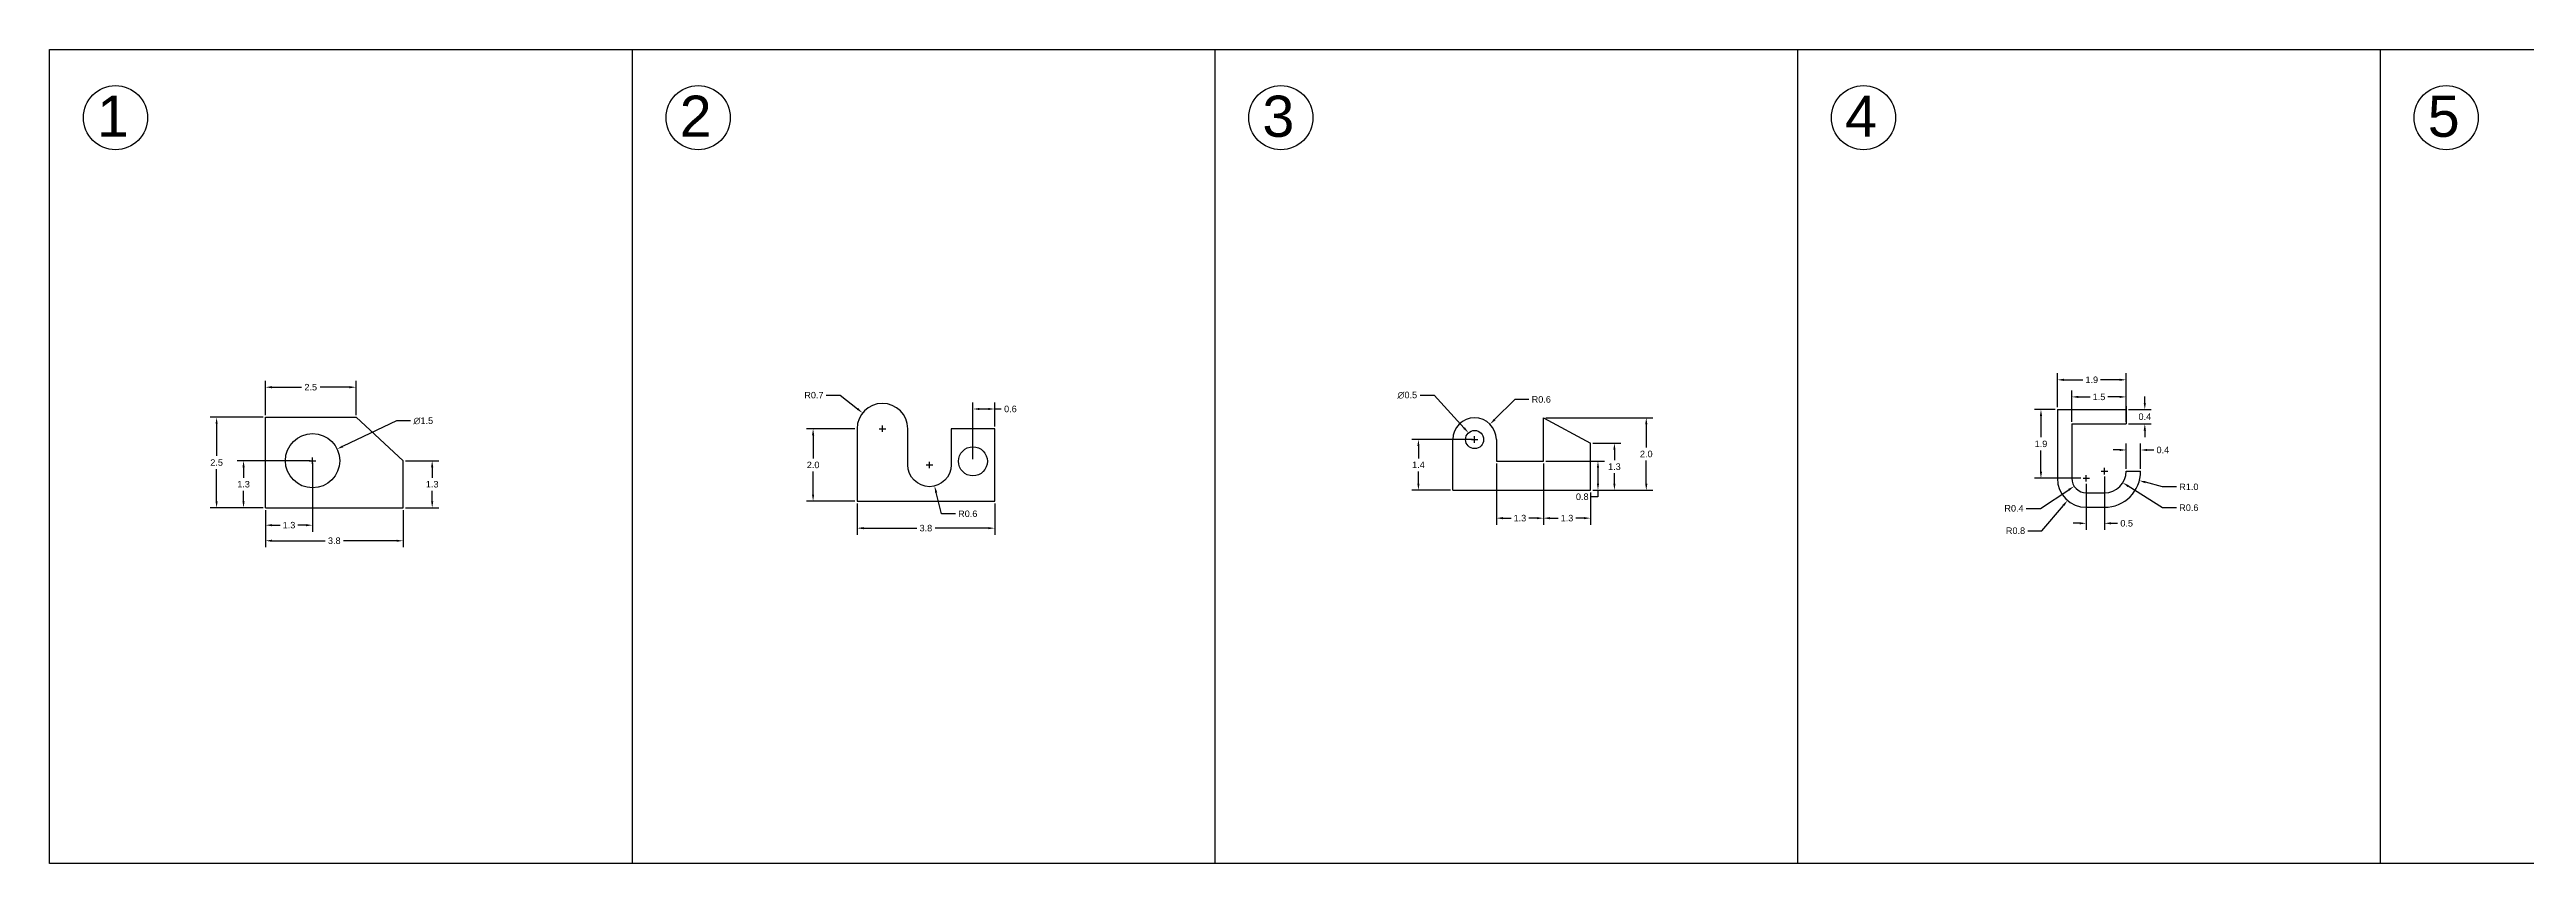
# Model space of a CAD drawing. Header units: inches. Extents: x 26 to 167, y 47 to 124.
# Drawn here: x 26.8 to 95.2, y 46.8 to 69.3 of the extents above; entities that cross this region are included whole.
import ezdxf

# ---------------------------------------------------------------- set-up
doc = ezdxf.new("R2010")
doc.units = ezdxf.units.IN
doc.header["$MEASUREMENT"] = 0
doc.layers.add('DIM', color=4, linetype='Continuous')
doc.styles.get("Standard").update_dxf_attribs({"font": 'arial.ttf'})
doc.dimstyles.get("Standard").update_dxf_attribs({"dimtxt": 0.18, "dimasz": 0.18, "dimexe": 0.18, "dimexo": 0.0625, "dimgap": 0.09, "dimtad": 0, "dimtih": 1, "dimtoh": 1, "dimdec": 1, "dimzin": 0, "dimdsep": 46, "dimtxsty": 'Standard', "dimcen": 0.09, "dimadec": 0, "dimazin": 0, "dimtfac": 1, "dimtdec": 1, "dimtofl": 0, "dimtmove": 0, "dimatfit": 3, "dimfxl": 1, "dimtolj": 1, "dimtzin": 0, "dimarcsym": 0})

# ---------------------------------------------------------------- blocks, each defined once
blk = doc.blocks.new('*D7')
at = {"layer": 'Defpoints', "color": 0, "transparency": 16777216}
for p in [(32.747, 56.626), (36.547, 56.626), (36.547, 55.716)]:
    blk.add_point(p, dxfattribs=at)
at = {"layer": 'DIM', "color": 0, "lineweight": -2, "transparency": 16777216}
for p, q in [((32.747, 56.563), (32.747, 55.536)), ((36.547, 56.563), (36.547, 55.536)), ((32.927, 55.716), (34.393, 55.716)), ((36.367, 55.716), (34.901, 55.716))]:
    blk.add_line(p, q, dxfattribs=at)
at = {"layer": 'DIM', "color": 0, "transparency": 16777216}
for points in [[(32.927, 55.746), (32.927, 55.686), (32.747, 55.716)], [(36.367, 55.746), (36.367, 55.686), (36.547, 55.716)]]:
    blk.add_solid(points, dxfattribs=at)
at = {"layer": 'DIM', "color": 0, "transparency": 16777216, "insert": (34.647, 55.716), "char_height": 0.18, "attachment_point": 5}
blk.add_mtext('\\A1;3.8', dxfattribs=at)
blk = doc.blocks.new('*D8')
at = {"layer": 'Defpoints', "color": 0, "transparency": 16777216}
for p in [(31.398, 59.126), (32.747, 59.126), (32.747, 56.626)]:
    blk.add_point(p, dxfattribs=at)
at = {"layer": 'DIM', "color": 0, "lineweight": -2, "transparency": 16777216}
for p, q in [((32.685, 59.126), (31.218, 59.126)), ((31.398, 58.946), (31.398, 58.058)), ((31.398, 56.806), (31.398, 57.694)), ((32.685, 56.626), (31.218, 56.626))]:
    blk.add_line(p, q, dxfattribs=at)
at = {"layer": 'DIM', "color": 0, "transparency": 16777216}
for points in [[(31.368, 58.946), (31.428, 58.946), (31.398, 59.126)], [(31.368, 56.806), (31.428, 56.806), (31.398, 56.626)]]:
    blk.add_solid(points, dxfattribs=at)
at = {"layer": 'DIM', "color": 0, "transparency": 16777216, "insert": (31.398, 57.876), "char_height": 0.18, "attachment_point": 5}
blk.add_mtext('\\A1;2.5', dxfattribs=at)
blk = doc.blocks.new('*D9')
at = {"layer": 'Defpoints', "color": 0, "transparency": 16777216}
for p in [(35.247, 59.955), (32.747, 59.126), (35.247, 59.126)]:
    blk.add_point(p, dxfattribs=at)
at = {"layer": 'DIM', "color": 0, "lineweight": -2, "transparency": 16777216}
for p, q in [((32.747, 59.188), (32.747, 60.135)), ((32.927, 59.955), (33.741, 59.955)), ((35.067, 59.955), (34.254, 59.955)), ((35.247, 59.188), (35.247, 60.135))]:
    blk.add_line(p, q, dxfattribs=at)
at = {"layer": 'DIM', "color": 0, "transparency": 16777216}
for points in [[(32.927, 59.985), (32.927, 59.925), (32.747, 59.955)], [(35.067, 59.985), (35.067, 59.925), (35.247, 59.955)]]:
    blk.add_solid(points, dxfattribs=at)
at = {"layer": 'DIM', "color": 0, "transparency": 16777216, "insert": (33.997, 59.955), "char_height": 0.18, "attachment_point": 5}
blk.add_mtext('\\A1;2.5', dxfattribs=at)
blk = doc.blocks.new('*D10')
at = {"layer": 'Defpoints', "color": 0, "transparency": 16777216}
for p in [(36.547, 57.926), (36.547, 56.626), (37.35, 56.626)]:
    blk.add_point(p, dxfattribs=at)
at = {"layer": 'DIM', "color": 0, "lineweight": -2, "transparency": 16777216}
for p, q in [((36.61, 57.926), (37.53, 57.926)), ((37.35, 57.746), (37.35, 57.458)), ((37.35, 56.806), (37.35, 57.094)), ((36.61, 56.626), (37.53, 56.626))]:
    blk.add_line(p, q, dxfattribs=at)
at = {"layer": 'DIM', "color": 0, "transparency": 16777216}
for points in [[(37.32, 57.746), (37.38, 57.746), (37.35, 57.926)], [(37.32, 56.806), (37.38, 56.806), (37.35, 56.626)]]:
    blk.add_solid(points, dxfattribs=at)
at = {"layer": 'DIM', "color": 0, "transparency": 16777216, "insert": (37.35, 57.276), "char_height": 0.18, "attachment_point": 5}
blk.add_mtext('\\A1;1.3', dxfattribs=at)
blk = doc.blocks.new('*D11')
at = {"layer": 'Defpoints', "color": 0, "transparency": 16777216}
for p in [(34.047, 57.926), (32.747, 56.626), (32.747, 56.146)]:
    blk.add_point(p, dxfattribs=at)
at = {"layer": 'DIM', "color": 0, "lineweight": -2, "transparency": 16777216}
for p, q in [((34.047, 57.863), (34.047, 55.966)), ((32.747, 56.563), (32.747, 55.966)), ((32.927, 56.146), (33.152, 56.146)), ((33.867, 56.146), (33.643, 56.146))]:
    blk.add_line(p, q, dxfattribs=at)
at = {"layer": 'DIM', "color": 0, "transparency": 16777216}
for points in [[(32.927, 56.176), (32.927, 56.116), (32.747, 56.146)], [(33.867, 56.176), (33.867, 56.116), (34.047, 56.146)]]:
    blk.add_solid(points, dxfattribs=at)
at = {"layer": 'DIM', "color": 0, "transparency": 16777216, "insert": (33.397, 56.146), "char_height": 0.18, "attachment_point": 5}
blk.add_mtext('\\A1;1.3', dxfattribs=at)
blk = doc.blocks.new('*D12')
at = {"layer": 'Defpoints', "color": 0, "transparency": 16777216}
for p in [(34.047, 57.926), (32.142, 56.626), (32.747, 56.626)]:
    blk.add_point(p, dxfattribs=at)
at = {"layer": 'DIM', "color": 0, "lineweight": -2, "transparency": 16777216}
for p, q in [((33.985, 57.926), (31.962, 57.926)), ((32.142, 57.746), (32.142, 57.458)), ((32.142, 56.806), (32.142, 57.094)), ((32.685, 56.626), (31.962, 56.626))]:
    blk.add_line(p, q, dxfattribs=at)
at = {"layer": 'DIM', "color": 0, "transparency": 16777216}
for points in [[(32.112, 57.746), (32.172, 57.746), (32.142, 57.926)], [(32.112, 56.806), (32.172, 56.806), (32.142, 56.626)]]:
    blk.add_solid(points, dxfattribs=at)
at = {"layer": 'DIM', "color": 0, "transparency": 16777216, "insert": (32.142, 57.276), "char_height": 0.18, "attachment_point": 5}
blk.add_mtext('\\A1;1.3', dxfattribs=at)
blk = doc.blocks.new('*D13')
at = {"layer": 'Defpoints', "color": 0, "transparency": 16777216}
for p in [(34.725, 58.248), (33.37, 57.604)]:
    blk.add_point(p, dxfattribs=at)
at = {"layer": 'DIM', "color": 0, "lineweight": -2, "transparency": 16777216}
for p, q in [((36.364, 59.026), (34.888, 58.325)), ((36.752, 59.026), (36.364, 59.026)), ((33.957, 57.926), (34.137, 57.926)), ((34.047, 57.836), (34.047, 58.016))]:
    blk.add_line(p, q, dxfattribs=at)
at = {"layer": 'DIM', "color": 0, "transparency": 16777216}
blk.add_solid([(34.875, 58.352), (34.9, 58.298), (34.725, 58.248)], dxfattribs=at)
at = {"layer": 'DIM', "color": 0, "transparency": 16777216, "insert": (37.105, 59.026), "char_height": 0.18, "attachment_point": 5}
blk.add_mtext('\\A1;∅1.5', dxfattribs=at)
blk = doc.blocks.new('*D14')
at = {"layer": 'Defpoints', "color": 0, "transparency": 16777216}
for p in [(64.58, 58.511), (66.131, 58.511), (65.531, 57.111)]:
    blk.add_point(p, dxfattribs=at)
at = {"layer": 'DIM', "color": 0, "lineweight": -2, "transparency": 16777216}
for p, q in [((66.069, 58.511), (64.4, 58.511)), ((64.58, 58.331), (64.58, 57.991)), ((64.58, 57.291), (64.58, 57.631)), ((65.469, 57.111), (64.4, 57.111))]:
    blk.add_line(p, q, dxfattribs=at)
at = {"layer": 'DIM', "color": 0, "transparency": 16777216}
for points in [[(64.55, 58.331), (64.61, 58.331), (64.58, 58.511)], [(64.55, 57.291), (64.61, 57.291), (64.58, 57.111)]]:
    blk.add_solid(points, dxfattribs=at)
at = {"layer": 'DIM', "color": 0, "transparency": 16777216, "insert": (64.58, 57.811), "char_height": 0.18, "attachment_point": 5}
blk.add_mtext('\\A1;1.4', dxfattribs=at)
blk = doc.blocks.new('*D15')
at = {"layer": 'Defpoints', "color": 0, "transparency": 16777216}
for p in [(66.731, 57.911), (68.031, 57.911), (68.031, 56.34)]:
    blk.add_point(p, dxfattribs=at)
at = {"layer": 'DIM', "color": 0, "lineweight": -2, "transparency": 16777216}
for p, q in [((66.731, 57.849), (66.731, 56.16)), ((68.031, 57.849), (68.031, 56.16)), ((66.911, 56.34), (67.136, 56.34)), ((67.851, 56.34), (67.626, 56.34))]:
    blk.add_line(p, q, dxfattribs=at)
at = {"layer": 'DIM', "color": 0, "transparency": 16777216}
for points in [[(66.911, 56.37), (66.911, 56.31), (66.731, 56.34)], [(67.851, 56.37), (67.851, 56.31), (68.031, 56.34)]]:
    blk.add_solid(points, dxfattribs=at)
at = {"layer": 'DIM', "color": 0, "transparency": 16777216, "insert": (67.381, 56.34), "char_height": 0.18, "attachment_point": 5}
blk.add_mtext('\\A1;1.3', dxfattribs=at)
blk = doc.blocks.new('*D16')
at = {"layer": 'Defpoints', "color": 0, "transparency": 16777216}
for p in [(68.031, 57.911), (69.331, 57.111), (68.031, 56.34)]:
    blk.add_point(p, dxfattribs=at)
at = {"layer": 'DIM', "color": 0, "lineweight": -2, "transparency": 16777216}
for p, q in [((68.031, 57.849), (68.031, 56.16)), ((69.331, 57.049), (69.331, 56.16)), ((68.211, 56.34), (68.436, 56.34)), ((69.151, 56.34), (68.926, 56.34))]:
    blk.add_line(p, q, dxfattribs=at)
at = {"layer": 'DIM', "color": 0, "transparency": 16777216}
for points in [[(68.211, 56.37), (68.211, 56.31), (68.031, 56.34)], [(69.151, 56.37), (69.151, 56.31), (69.331, 56.34)]]:
    blk.add_solid(points, dxfattribs=at)
at = {"layer": 'DIM', "color": 0, "transparency": 16777216, "insert": (68.681, 56.34), "char_height": 0.18, "attachment_point": 5}
blk.add_mtext('\\A1;1.3', dxfattribs=at)
blk = doc.blocks.new('*D17')
at = {"layer": 'Defpoints', "color": 0, "transparency": 16777216}
for p in [(69.331, 58.411), (69.991, 58.411), (69.331, 57.111)]:
    blk.add_point(p, dxfattribs=at)
at = {"layer": 'DIM', "color": 0, "lineweight": -2, "transparency": 16777216}
for p, q in [((69.394, 58.411), (70.171, 58.411)), ((69.991, 58.231), (69.991, 57.943)), ((69.991, 57.291), (69.991, 57.579)), ((69.394, 57.111), (70.171, 57.111))]:
    blk.add_line(p, q, dxfattribs=at)
at = {"layer": 'DIM', "color": 0, "transparency": 16777216}
for points in [[(69.961, 58.231), (70.021, 58.231), (69.991, 58.411)], [(69.961, 57.291), (70.021, 57.291), (69.991, 57.111)]]:
    blk.add_solid(points, dxfattribs=at)
at = {"layer": 'DIM', "color": 0, "transparency": 16777216, "insert": (69.991, 57.761), "char_height": 0.18, "attachment_point": 5}
blk.add_mtext('\\A1;1.3', dxfattribs=at)
blk = doc.blocks.new('*D18')
at = {"layer": 'Defpoints', "color": 0, "transparency": 16777216}
for p in [(68.031, 59.111), (70.871, 59.111), (69.331, 57.111)]:
    blk.add_point(p, dxfattribs=at)
at = {"layer": 'DIM', "color": 0, "lineweight": -2, "transparency": 16777216}
for p, q in [((68.094, 59.111), (71.051, 59.111)), ((70.871, 58.931), (70.871, 58.293)), ((70.871, 57.291), (70.871, 57.929)), ((69.394, 57.111), (71.051, 57.111))]:
    blk.add_line(p, q, dxfattribs=at)
at = {"layer": 'DIM', "color": 0, "transparency": 16777216}
for points in [[(70.841, 58.931), (70.901, 58.931), (70.871, 59.111)], [(70.841, 57.291), (70.901, 57.291), (70.871, 57.111)]]:
    blk.add_solid(points, dxfattribs=at)
at = {"layer": 'DIM', "color": 0, "transparency": 16777216, "insert": (70.871, 58.111), "char_height": 0.18, "attachment_point": 5}
blk.add_mtext('\\A1;2.0', dxfattribs=at)
blk = doc.blocks.new('*D19')
at = {"layer": 'Defpoints', "color": 0, "transparency": 16777216}
for p in [(68.031, 57.911), (69.331, 57.111), (69.537, 57.111)]:
    blk.add_point(p, dxfattribs=at)
at = {"layer": 'DIM', "color": 0, "lineweight": -2, "transparency": 16777216}
for p, q in [((68.094, 57.911), (69.717, 57.911)), ((69.537, 57.731), (69.537, 57.291)), ((69.537, 56.931), (69.357, 56.931)), ((69.394, 57.111), (69.717, 57.111)), ((69.537, 57.111), (69.537, 56.931))]:
    blk.add_line(p, q, dxfattribs=at)
at = {"layer": 'DIM', "color": 0, "transparency": 16777216}
for points in [[(69.507, 57.731), (69.567, 57.731), (69.537, 57.911)], [(69.507, 57.291), (69.567, 57.291), (69.537, 57.111)]]:
    blk.add_solid(points, dxfattribs=at)
at = {"layer": 'DIM', "color": 0, "transparency": 16777216, "insert": (69.103, 56.931), "char_height": 0.18, "attachment_point": 5}
blk.add_mtext('\\A1;0.8', dxfattribs=at)
blk = doc.blocks.new('*D20')
at = {"layer": 'Defpoints', "color": 0, "transparency": 16777216}
for p in [(66.556, 58.934), (66.131, 58.511)]:
    blk.add_point(p, dxfattribs=at)
at = {"layer": 'DIM', "color": 0, "lineweight": -2, "transparency": 16777216}
for p, q in [((67.242, 59.618), (66.684, 59.062)), ((67.632, 59.618), (67.242, 59.618)), ((66.041, 58.511), (66.221, 58.511)), ((66.131, 58.421), (66.131, 58.601))]:
    blk.add_line(p, q, dxfattribs=at)
at = {"layer": 'DIM', "color": 0, "transparency": 16777216}
blk.add_solid([(66.663, 59.083), (66.705, 59.04), (66.556, 58.934)], dxfattribs=at)
at = {"layer": 'DIM', "color": 0, "transparency": 16777216, "insert": (67.972, 59.618), "char_height": 0.18, "attachment_point": 5}
blk.add_mtext('\\A1;R0.6', dxfattribs=at)
blk = doc.blocks.new('*D21')
at = {"layer": 'Defpoints', "color": 0, "transparency": 16777216}
for p in [(65.962, 58.696), (66.3, 58.326)]:
    blk.add_point(p, dxfattribs=at)
at = {"layer": 'DIM', "color": 0, "lineweight": -2, "transparency": 16777216}
for p, q in [((64.624, 59.735), (65.013, 59.735)), ((65.013, 59.735), (65.841, 58.829)), ((66.041, 58.511), (66.221, 58.511)), ((66.131, 58.421), (66.131, 58.601))]:
    blk.add_line(p, q, dxfattribs=at)
at = {"layer": 'DIM', "color": 0, "transparency": 16777216}
blk.add_solid([(65.863, 58.849), (65.819, 58.808), (65.962, 58.696)], dxfattribs=at)
at = {"layer": 'DIM', "color": 0, "transparency": 16777216, "insert": (64.272, 59.735), "char_height": 0.18, "attachment_point": 5}
blk.add_mtext('\\A1;∅0.5', dxfattribs=at)
blk = doc.blocks.new('*D29')
at = {"layer": 'Defpoints', "color": 0, "transparency": 16777216}
for p in [(49.081, 56.809), (52.881, 56.809), (52.881, 56.064)]:
    blk.add_point(p, dxfattribs=at)
at = {"layer": 'DIM', "color": 0, "lineweight": -2, "transparency": 16777216}
for p, q in [((49.081, 56.747), (49.081, 55.884)), ((52.881, 56.747), (52.881, 55.884)), ((49.261, 56.064), (50.727, 56.064)), ((52.701, 56.064), (51.235, 56.064))]:
    blk.add_line(p, q, dxfattribs=at)
at = {"layer": 'DIM', "color": 0, "transparency": 16777216}
for points in [[(49.261, 56.094), (49.261, 56.034), (49.081, 56.064)], [(52.701, 56.094), (52.701, 56.034), (52.881, 56.064)]]:
    blk.add_solid(points, dxfattribs=at)
at = {"layer": 'DIM', "color": 0, "transparency": 16777216, "insert": (50.981, 56.064), "char_height": 0.18, "attachment_point": 5}
blk.add_mtext('\\A1;3.8', dxfattribs=at)
blk = doc.blocks.new('*D30')
at = {"layer": 'Defpoints', "color": 0, "transparency": 16777216}
for p in [(49.081, 58.809), (47.867, 56.809), (49.081, 56.809)]:
    blk.add_point(p, dxfattribs=at)
at = {"layer": 'DIM', "color": 0, "lineweight": -2, "transparency": 16777216}
for p, q in [((49.018, 58.809), (47.687, 58.809)), ((47.867, 58.629), (47.867, 57.991)), ((47.867, 56.989), (47.867, 57.628)), ((49.018, 56.809), (47.687, 56.809))]:
    blk.add_line(p, q, dxfattribs=at)
at = {"layer": 'DIM', "color": 0, "transparency": 16777216}
for points in [[(47.837, 58.629), (47.897, 58.629), (47.867, 58.809)], [(47.837, 56.989), (47.897, 56.989), (47.867, 56.809)]]:
    blk.add_solid(points, dxfattribs=at)
at = {"layer": 'DIM', "color": 0, "transparency": 16777216, "insert": (47.867, 57.809), "char_height": 0.18, "attachment_point": 5}
blk.add_mtext('\\A1;2.0', dxfattribs=at)
blk = doc.blocks.new('*D31')
at = {"layer": 'Defpoints', "color": 0, "transparency": 16777216}
for p in [(51.081, 57.809), (51.222, 57.226)]:
    blk.add_point(p, dxfattribs=at)
at = {"layer": 'DIM', "color": 0, "lineweight": -2, "transparency": 16777216}
for p, q in [((50.991, 57.809), (51.171, 57.809)), ((51.081, 57.719), (51.081, 57.899)), ((51.408, 56.46), (51.265, 57.051)), ((51.797, 56.46), (51.408, 56.46))]:
    blk.add_line(p, q, dxfattribs=at)
at = {"layer": 'DIM', "color": 0, "transparency": 16777216}
blk.add_solid([(51.294, 57.058), (51.235, 57.044), (51.222, 57.226)], dxfattribs=at)
at = {"layer": 'DIM', "color": 0, "transparency": 16777216, "insert": (52.137, 56.46), "char_height": 0.18, "attachment_point": 5}
blk.add_mtext('\\A1;R0.6', dxfattribs=at)
blk = doc.blocks.new('*D32')
at = {"layer": 'Defpoints', "color": 0, "transparency": 16777216}
for p in [(52.881, 59.354), (52.881, 58.809), (52.281, 57.909)]:
    blk.add_point(p, dxfattribs=at)
at = {"layer": 'DIM', "color": 0, "lineweight": -2, "transparency": 16777216}
for p, q in [((52.281, 57.972), (52.281, 59.534)), ((52.881, 58.872), (52.881, 59.534)), ((52.461, 59.354), (52.701, 59.354)), ((52.881, 59.354), (53.061, 59.354))]:
    blk.add_line(p, q, dxfattribs=at)
at = {"layer": 'DIM', "color": 0, "transparency": 16777216}
for points in [[(52.461, 59.384), (52.461, 59.324), (52.281, 59.354)], [(52.701, 59.384), (52.701, 59.324), (52.881, 59.354)]]:
    blk.add_solid(points, dxfattribs=at)
at = {"layer": 'DIM', "color": 0, "transparency": 16777216, "insert": (53.315, 59.354), "char_height": 0.18, "attachment_point": 5}
blk.add_mtext('\\A1;0.6', dxfattribs=at)
blk = doc.blocks.new('*D33')
at = {"layer": 'Defpoints', "color": 0, "transparency": 16777216}
for p in [(49.233, 59.246), (49.781, 58.809)]:
    blk.add_point(p, dxfattribs=at)
at = {"layer": 'DIM', "color": 0, "lineweight": -2, "transparency": 16777216}
for p, q in [((48.23, 59.735), (48.619, 59.735)), ((48.619, 59.735), (49.093, 59.358)), ((49.781, 58.719), (49.781, 58.899)), ((49.691, 58.809), (49.871, 58.809))]:
    blk.add_line(p, q, dxfattribs=at)
at = {"layer": 'DIM', "color": 0, "transparency": 16777216}
blk.add_solid([(49.111, 59.381), (49.074, 59.334), (49.233, 59.246)], dxfattribs=at)
at = {"layer": 'DIM', "color": 0, "transparency": 16777216, "insert": (47.89, 59.735), "char_height": 0.18, "attachment_point": 5}
blk.add_mtext('\\A1;R0.7', dxfattribs=at)
blk = doc.blocks.new('*D34')
at = {"layer": 'Defpoints', "color": 0, "transparency": 16777216}
for p in [(84.12, 60.159), (82.22, 59.34), (84.12, 59.34)]:
    blk.add_point(p, dxfattribs=at)
at = {"layer": 'DIM', "color": 0, "lineweight": -2, "transparency": 16777216}
for p, q in [((82.22, 59.403), (82.22, 60.339)), ((84.12, 59.403), (84.12, 60.339)), ((82.4, 60.159), (82.924, 60.159)), ((83.94, 60.159), (83.415, 60.159))]:
    blk.add_line(p, q, dxfattribs=at)
at = {"layer": 'DIM', "color": 0, "transparency": 16777216}
for points in [[(82.4, 60.189), (82.4, 60.129), (82.22, 60.159)], [(83.94, 60.189), (83.94, 60.129), (84.12, 60.159)]]:
    blk.add_solid(points, dxfattribs=at)
at = {"layer": 'DIM', "color": 0, "transparency": 16777216, "insert": (83.17, 60.159), "char_height": 0.18, "attachment_point": 5}
blk.add_mtext('\\A1;1.9', dxfattribs=at)
blk = doc.blocks.new('*D35')
at = {"layer": 'Defpoints', "color": 0, "transparency": 16777216}
for p in [(84.12, 59.687), (82.62, 58.94), (84.12, 58.94)]:
    blk.add_point(p, dxfattribs=at)
at = {"layer": 'DIM', "color": 0, "lineweight": -2, "transparency": 16777216}
for p, q in [((82.62, 59.003), (82.62, 59.867)), ((82.8, 59.687), (83.124, 59.687)), ((83.94, 59.687), (83.616, 59.687)), ((84.12, 59.003), (84.12, 59.867))]:
    blk.add_line(p, q, dxfattribs=at)
at = {"layer": 'DIM', "color": 0, "transparency": 16777216}
for points in [[(82.8, 59.717), (82.8, 59.657), (82.62, 59.687)], [(83.94, 59.717), (83.94, 59.657), (84.12, 59.687)]]:
    blk.add_solid(points, dxfattribs=at)
at = {"layer": 'DIM', "color": 0, "transparency": 16777216, "insert": (83.37, 59.687), "char_height": 0.18, "attachment_point": 5}
blk.add_mtext('\\A1;1.5', dxfattribs=at)
blk = doc.blocks.new('*D36')
at = {"layer": 'Defpoints', "color": 0, "transparency": 16777216}
for p in [(82.22, 59.34), (81.768, 57.44), (82.93, 57.44)]:
    blk.add_point(p, dxfattribs=at)
at = {"layer": 'DIM', "color": 0, "lineweight": -2, "transparency": 16777216}
for p, q in [((82.157, 59.34), (81.588, 59.34)), ((81.768, 59.16), (81.768, 58.572)), ((81.768, 57.62), (81.768, 58.208)), ((82.867, 57.44), (81.588, 57.44))]:
    blk.add_line(p, q, dxfattribs=at)
at = {"layer": 'DIM', "color": 0, "transparency": 16777216}
for points in [[(81.738, 59.16), (81.798, 59.16), (81.768, 59.34)], [(81.738, 57.62), (81.798, 57.62), (81.768, 57.44)]]:
    blk.add_solid(points, dxfattribs=at)
at = {"layer": 'DIM', "color": 0, "transparency": 16777216, "insert": (81.768, 58.39), "char_height": 0.18, "attachment_point": 5}
blk.add_mtext('\\A1;1.9', dxfattribs=at)
blk = doc.blocks.new('*D37')
at = {"layer": 'Defpoints', "color": 0, "transparency": 16777216}
for p in [(84.12, 59.34), (84.12, 58.94), (84.635, 58.94)]:
    blk.add_point(p, dxfattribs=at)
at = {"layer": 'DIM', "color": 0, "lineweight": -2, "transparency": 16777216}
for p, q in [((84.635, 59.52), (84.635, 59.7)), ((84.182, 59.34), (84.815, 59.34)), ((84.182, 58.94), (84.815, 58.94)), ((84.635, 58.76), (84.635, 58.58))]:
    blk.add_line(p, q, dxfattribs=at)
at = {"layer": 'DIM', "color": 0, "transparency": 16777216}
for points in [[(84.605, 59.52), (84.665, 59.52), (84.635, 59.34)], [(84.605, 58.76), (84.665, 58.76), (84.635, 58.94)]]:
    blk.add_solid(points, dxfattribs=at)
at = {"layer": 'DIM', "color": 0, "transparency": 16777216, "insert": (84.635, 59.14), "char_height": 0.18, "attachment_point": 5}
blk.add_mtext('\\A1;0.4', dxfattribs=at)
blk = doc.blocks.new('*D39')
at = {"layer": 'Defpoints', "color": 0, "transparency": 16777216}
for p in [(84.52, 58.222), (84.12, 57.64), (84.52, 57.64)]:
    blk.add_point(p, dxfattribs=at)
at = {"layer": 'DIM', "color": 0, "lineweight": -2, "transparency": 16777216}
for p, q in [((83.94, 58.222), (83.76, 58.222)), ((84.12, 57.703), (84.12, 58.402)), ((84.52, 57.703), (84.52, 58.402)), ((84.7, 58.222), (84.88, 58.222))]:
    blk.add_line(p, q, dxfattribs=at)
at = {"layer": 'DIM', "color": 0, "transparency": 16777216}
for points in [[(83.94, 58.252), (83.94, 58.192), (84.12, 58.222)], [(84.7, 58.252), (84.7, 58.192), (84.52, 58.222)]]:
    blk.add_solid(points, dxfattribs=at)
at = {"layer": 'DIM', "color": 0, "transparency": 16777216, "insert": (85.133, 58.222), "char_height": 0.18, "attachment_point": 5}
blk.add_mtext('\\A1;0.4', dxfattribs=at)
blk = doc.blocks.new('*D40')
at = {"layer": 'Defpoints', "color": 0, "transparency": 16777216}
for p in [(83.52, 57.55), (83.02, 57.35), (83.52, 56.198)]:
    blk.add_point(p, dxfattribs=at)
at = {"layer": 'DIM', "color": 0, "lineweight": -2, "transparency": 16777216}
for p, q in [((83.52, 57.488), (83.52, 56.018)), ((83.02, 57.288), (83.02, 56.018)), ((82.84, 56.198), (82.66, 56.198)), ((83.7, 56.198), (83.88, 56.198))]:
    blk.add_line(p, q, dxfattribs=at)
at = {"layer": 'DIM', "color": 0, "transparency": 16777216}
for points in [[(82.84, 56.228), (82.84, 56.168), (83.02, 56.198)], [(83.7, 56.228), (83.7, 56.168), (83.52, 56.198)]]:
    blk.add_solid(points, dxfattribs=at)
at = {"layer": 'DIM', "color": 0, "transparency": 16777216, "insert": (84.134, 56.198), "char_height": 0.18, "attachment_point": 5}
blk.add_mtext('\\A1;0.5', dxfattribs=at)
blk = doc.blocks.new('*D41')
at = {"layer": 'Defpoints', "color": 0, "transparency": 16777216}
for p in [(82.685, 57.221), (83.02, 57.44)]:
    blk.add_point(p, dxfattribs=at)
at = {"layer": 'DIM', "color": 0, "lineweight": -2, "transparency": 16777216}
for p, q in [((83.02, 57.35), (83.02, 57.53)), ((81.754, 56.609), (82.535, 57.122)), ((82.93, 57.44), (83.11, 57.44)), ((81.364, 56.609), (81.754, 56.609))]:
    blk.add_line(p, q, dxfattribs=at)
at = {"layer": 'DIM', "color": 0, "transparency": 16777216}
blk.add_solid([(82.519, 57.147), (82.552, 57.097), (82.685, 57.221)], dxfattribs=at)
at = {"layer": 'DIM', "color": 0, "transparency": 16777216, "insert": (81.024, 56.609), "char_height": 0.18, "attachment_point": 5}
blk.add_mtext('\\A1;R0.4', dxfattribs=at)
blk = doc.blocks.new('*D42')
at = {"layer": 'Defpoints', "color": 0, "transparency": 16777216}
for p in [(82.503, 56.83), (83.02, 57.44)]:
    blk.add_point(p, dxfattribs=at)
at = {"layer": 'DIM', "color": 0, "lineweight": -2, "transparency": 16777216}
for p, q in [((83.02, 57.35), (83.02, 57.53)), ((82.93, 57.44), (83.11, 57.44)), ((81.795, 55.993), (82.387, 56.692)), ((81.405, 55.993), (81.795, 55.993))]:
    blk.add_line(p, q, dxfattribs=at)
at = {"layer": 'DIM', "color": 0, "transparency": 16777216}
blk.add_solid([(82.364, 56.712), (82.41, 56.673), (82.503, 56.83)], dxfattribs=at)
at = {"layer": 'DIM', "color": 0, "transparency": 16777216, "insert": (81.065, 55.993), "char_height": 0.18, "attachment_point": 5}
blk.add_mtext('\\A1;R0.8', dxfattribs=at)
blk = doc.blocks.new('*D43')
at = {"layer": 'Defpoints', "color": 0, "transparency": 16777216}
for p in [(83.52, 57.64), (84.027, 57.32)]:
    blk.add_point(p, dxfattribs=at)
at = {"layer": 'DIM', "color": 0, "lineweight": -2, "transparency": 16777216}
for p, q in [((83.43, 57.64), (83.61, 57.64)), ((83.52, 57.55), (83.52, 57.73)), ((85.121, 56.629), (84.179, 57.224)), ((85.511, 56.629), (85.121, 56.629))]:
    blk.add_line(p, q, dxfattribs=at)
at = {"layer": 'DIM', "color": 0, "transparency": 16777216}
blk.add_solid([(84.195, 57.249), (84.163, 57.198), (84.027, 57.32)], dxfattribs=at)
at = {"layer": 'DIM', "color": 0, "transparency": 16777216, "insert": (85.851, 56.629), "char_height": 0.18, "attachment_point": 5}
blk.add_mtext('\\A1;R0.6', dxfattribs=at)
blk = doc.blocks.new('*D44')
at = {"layer": 'Defpoints', "color": 0, "transparency": 16777216}
for p in [(83.52, 57.64), (84.485, 57.377)]:
    blk.add_point(p, dxfattribs=at)
at = {"layer": 'DIM', "color": 0, "lineweight": -2, "transparency": 16777216}
for p, q in [((83.43, 57.64), (83.61, 57.64)), ((83.52, 57.55), (83.52, 57.73)), ((85.121, 57.204), (84.658, 57.33)), ((85.511, 57.204), (85.121, 57.204))]:
    blk.add_line(p, q, dxfattribs=at)
at = {"layer": 'DIM', "color": 0, "transparency": 16777216}
blk.add_solid([(84.666, 57.359), (84.65, 57.301), (84.485, 57.377)], dxfattribs=at)
at = {"layer": 'DIM', "color": 0, "transparency": 16777216, "insert": (85.851, 57.204), "char_height": 0.18, "attachment_point": 5}
blk.add_mtext('\\A1;R1.0', dxfattribs=at)

msp = doc.modelspace()

# ---------------------------------------------------------------- linework, layer by layer
for p, q in [((32.747, 56.626), (32.747, 59.126)), ((32.747, 59.126), (35.247, 59.126)), ((32.747, 56.626), (32.747, 59.126)), ((35.247, 59.126), (36.547, 57.926)), ((68.031, 57.911), (68.031, 59.111)), ((68.031, 59.111), (69.331, 58.411)), ((82.22, 59.34), (84.12, 59.34)), ((82.22, 59.34), (82.22, 57.44)), ((82.62, 58.94), (84.12, 58.94)), ((82.62, 58.94), (82.62, 57.44)), ((84.12, 59.435), (84.12, 59.34)), ((84.12, 59.34), (84.12, 58.94)), ((65.531, 57.111), (65.531, 58.511)), ((66.731, 58.511), (66.731, 57.911)), ((69.331, 57.111), (69.331, 58.411)), ((36.547, 56.626), (36.547, 57.926)), ((66.731, 57.911), (68.031, 57.911)), ((84.12, 57.64), (84.52, 57.64)), ((65.531, 57.111), (69.331, 57.111)), ((83.02, 57.04), (83.52, 57.04)), ((32.747, 56.626), (36.547, 56.626)), ((83.02, 56.64), (83.52, 56.64))]:
    msp.add_line(p, q)
msp.add_lwpolyline([(52.881, 56.809), (52.881, 58.809), (51.681, 58.809), (51.681, 57.809, -1), (50.481, 57.809), (50.481, 58.809, 1), (49.081, 58.809), (49.081, 56.809)], format="xyb", close=True)
for centre, radius in [((28.606, 67.397), 0.886), ((28.606, 67.397), 0.886), ((44.694, 67.397), 0.886), ((60.781, 67.397), 0.886), ((76.869, 67.397), 0.886), ((92.956, 67.397), 0.886), ((34.047, 57.926), 0.75), ((52.281, 57.909), 0.4), ((66.131, 58.511), 0.25)]:
    msp.add_circle(centre, radius)
for centre, radius, start, end in [((66.131, 58.511), 0.6, 0, 180), ((83.52, 57.64), 1, 270, 0), ((83.52, 57.64), 0.6, 270, 0), ((83.02, 57.44), 0.8, 180, 270), ((83.02, 57.44), 0.4, 180, 270)]:
    msp.add_arc(centre, radius, start, end)
at = {"layer": 'Defpoints', "color": 252, "true_color": 0x939598}
for points in [[(167.065, 46.807), (26.786, 46.807), (26.786, 69.277), (167.065, 69.277)], [(42.873, 69.277), (42.873, 46.807)], [(58.961, 69.277), (58.961, 46.807)], [(75.048, 69.277), (75.048, 46.807)], [(91.136, 69.277), (91.136, 46.807)]]:
    msp.add_lwpolyline(points, dxfattribs=at)

# ---------------------------------------------------------------- texts
for s, p in [('1', (28.095, 66.868)), ('1', (28.095, 66.868)), ('2', (44.183, 66.868)), ('3', (60.271, 66.868)), ('4', (76.358, 66.868)), ('5', (92.446, 66.868))]:
    msp.add_text(s, height=1.137).set_placement(p)

# ---------------------------------------------------------------- dimensions: what is measured, and where the dimension line sits
at = {"layer": 'DIM'}
for base, p1, p2, picture, middle in [((84.12, 60.159), (82.22, 59.34), (84.12, 59.34), '*D34', (83.17, 60.159)), ((35.247, 59.955), (32.747, 59.126), (35.247, 59.126), '*D9', (33.997, 59.955)), ((52.881, 59.354), (52.281, 57.909), (52.881, 58.809), '*D32', (53.315, 59.354)), ((84.12, 59.687), (82.62, 58.94), (84.12, 58.94), '*D35', (83.37, 59.687)), ((84.52, 58.222), (84.12, 57.64), (84.52, 57.64), '*D39', (85.133, 58.222)), ((68.031, 56.34), (69.331, 57.111), (68.031, 57.911), '*D16', (68.681, 56.34)), ((83.52, 56.198), (83.02, 57.35), (83.52, 57.55), '*D40', (84.134, 56.198)), ((52.881, 56.064), (49.081, 56.809), (52.881, 56.809), '*D29', (50.981, 56.064))]:
    dim = msp.add_linear_dim(base=base, p1=p1, p2=p2, dimstyle='Standard', dxfattribs=at)
    dim.commit()
    dim.dimension.update_dxf_attribs({"geometry": picture, "text_midpoint": middle})
for center, mpoint, picture, middle in [((49.781, 58.809), (49.233, 59.246), '*D33', (47.89, 59.735)), ((66.131, 58.511), (66.556, 58.934), '*D20', (67.972, 59.618)), ((51.081, 57.809), (51.222, 57.226), '*D31', (52.137, 56.46)), ((83.02, 57.44), (82.685, 57.221), '*D41', (81.024, 56.609)), ((83.02, 57.44), (82.503, 56.83), '*D42', (81.065, 55.993)), ((83.52, 57.64), (84.027, 57.32), '*D43', (85.851, 56.629)), ((83.52, 57.64), (84.485, 57.377), '*D44', (85.851, 57.204))]:
    dim = msp.add_radius_dim(center=center, mpoint=mpoint, dimstyle='Standard', dxfattribs=at)
    dim.commit()
    dim.dimension.update_dxf_attribs({"geometry": picture, "text_midpoint": middle, "dimtype": 164})
for p1, p2, picture, middle in [((66.3, 58.326), (65.962, 58.696), '*D21', (64.272, 59.735)), ((33.37, 57.604), (34.725, 58.248), '*D13', (37.105, 59.026))]:
    dim = msp.add_diameter_dim_2p(p1=p1, p2=p2, dimstyle='Standard', dxfattribs=at)
    dim.commit()
    dim.dimension.update_dxf_attribs({"geometry": picture, "text_midpoint": middle, "dimtype": 163})
for base, p1, p2, picture, middle in [((84.635, 58.94), (84.12, 59.34), (84.12, 58.94), '*D37', (84.635, 59.14)), ((70.871, 59.111), (69.331, 57.111), (68.031, 59.111), '*D18', (70.871, 58.111)), ((81.768, 57.44), (82.22, 59.34), (82.93, 57.44), '*D36', (81.768, 58.39)), ((47.867, 56.809), (49.081, 58.809), (49.081, 56.809), '*D30', (47.867, 57.809)), ((64.58, 58.511), (65.531, 57.111), (66.131, 58.511), '*D14', (64.58, 57.811)), ((69.991, 58.411), (69.331, 57.111), (69.331, 58.411), '*D17', (69.991, 57.761)), ((37.35, 56.626), (36.547, 57.926), (36.547, 56.626), '*D10', (37.35, 57.276)), ((69.537, 57.111), (68.031, 57.911), (69.331, 57.111), '*D19', (69.103, 56.931))]:
    dim = msp.add_linear_dim(base=base, p1=p1, p2=p2, angle=90, dimstyle='Standard', dxfattribs=at)
    dim.commit()
    dim.dimension.update_dxf_attribs({"geometry": picture, "text_midpoint": middle})
for base, p1, p2, picture, middle in [((31.398, 59.126), (32.747, 56.626), (32.747, 59.126), '*D8', (31.398, 57.876)), ((32.142, 56.626), (34.047, 57.926), (32.747, 56.626), '*D12', (32.142, 57.276))]:
    dim = msp.add_linear_dim(base=base, p1=p1, p2=p2, angle=90, dimstyle='Standard', dxfattribs=at)
    dim.commit()
    dim.dimension.update_dxf_attribs({"geometry": picture, "text_midpoint": middle, "dimtype": 160})
for base, p1, p2, picture, middle in [((32.747, 56.146), (34.047, 57.926), (32.747, 56.626), '*D11', (33.397, 56.146)), ((68.031, 56.34), (66.731, 57.911), (68.031, 57.911), '*D15', (67.381, 56.34)), ((36.547, 55.716), (32.747, 56.626), (36.547, 56.626), '*D7', (34.647, 55.716))]:
    dim = msp.add_linear_dim(base=base, p1=p1, p2=p2, dimstyle='Standard', dxfattribs=at)
    dim.commit()
    dim.dimension.update_dxf_attribs({"geometry": picture, "text_midpoint": middle, "dimtype": 160})

doc.saveas('drawing.dxf')
